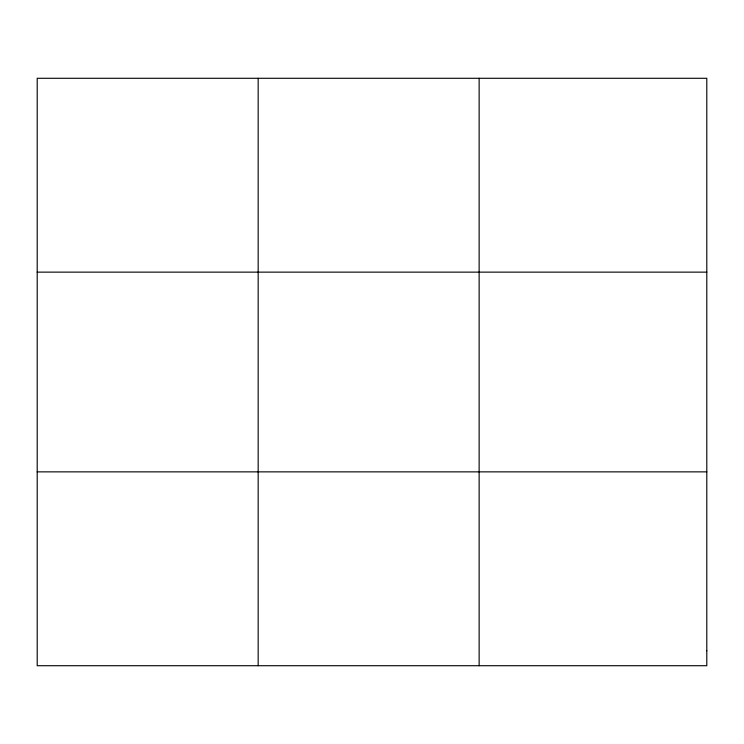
<?xml version="1.0" encoding="UTF-8"?>
<svg xmlns="http://www.w3.org/2000/svg" width="744" height="744" viewBox="0 0 744 744"><rect width="100%" height="100%" fill="white"/><g stroke="black" fill="none" stroke-linecap="round" stroke-linejoin="round"><path stroke-width="1.12" d="M258.168 78.287L258.168 665.713M479.136 78.287L479.136 665.713M37.2 272.137L706.8 272.137M37.2 471.863L706.8 471.863M706.8 650.795L706.8 665.713L37.2 665.713L37.2 78.287L706.8 78.287L706.8 650.795"/></g></svg>
